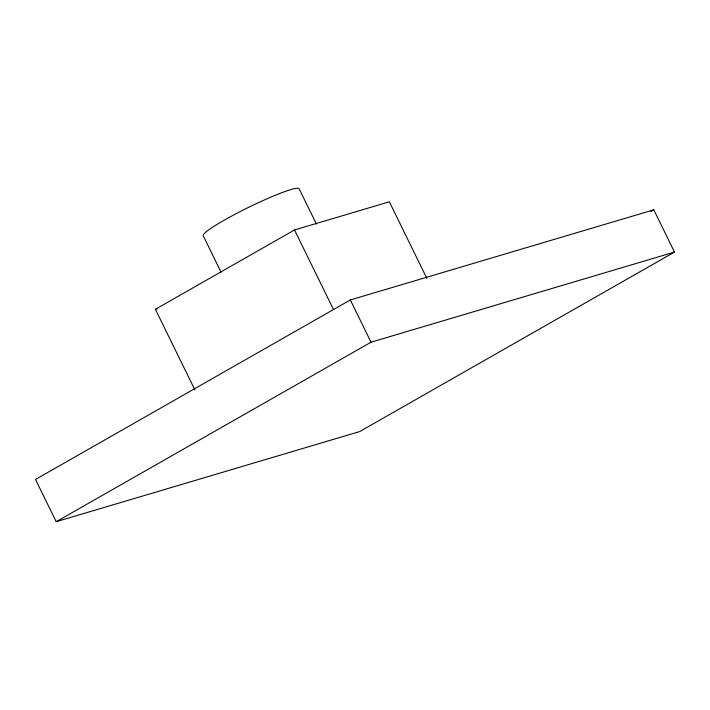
<?xml version="1.0" encoding="UTF-8"?>
<svg xmlns="http://www.w3.org/2000/svg" width="710" height="710" viewBox="0 0 710 710"><rect width="100%" height="100%" fill="white"/><g stroke="black" fill="none" stroke-linecap="round" stroke-linejoin="round"><path stroke-width="1.06" d="M194.851 389.808L155.401 309.276L294.508 229.96L389.346 201.8L426.852 278.355M350.332 299.948L35.5 479.454L56.197 521.708L359.668 431.582L674.5 252.077L653.803 209.823L350.332 299.948L371.028 342.202L674.5 252.077M56.197 521.708L371.028 342.202M650.91 211.465L653.803 209.823M155.401 309.276L157.505 308.655M316.411 224.049L299.052 188.612A53.41 5.494 -26.1 0 0 247.568 207.87A53.41 5.494 -26.1 0 0 203.264 235.835L221.103 272.258M294.508 229.96L333.478 309.498"/></g></svg>
